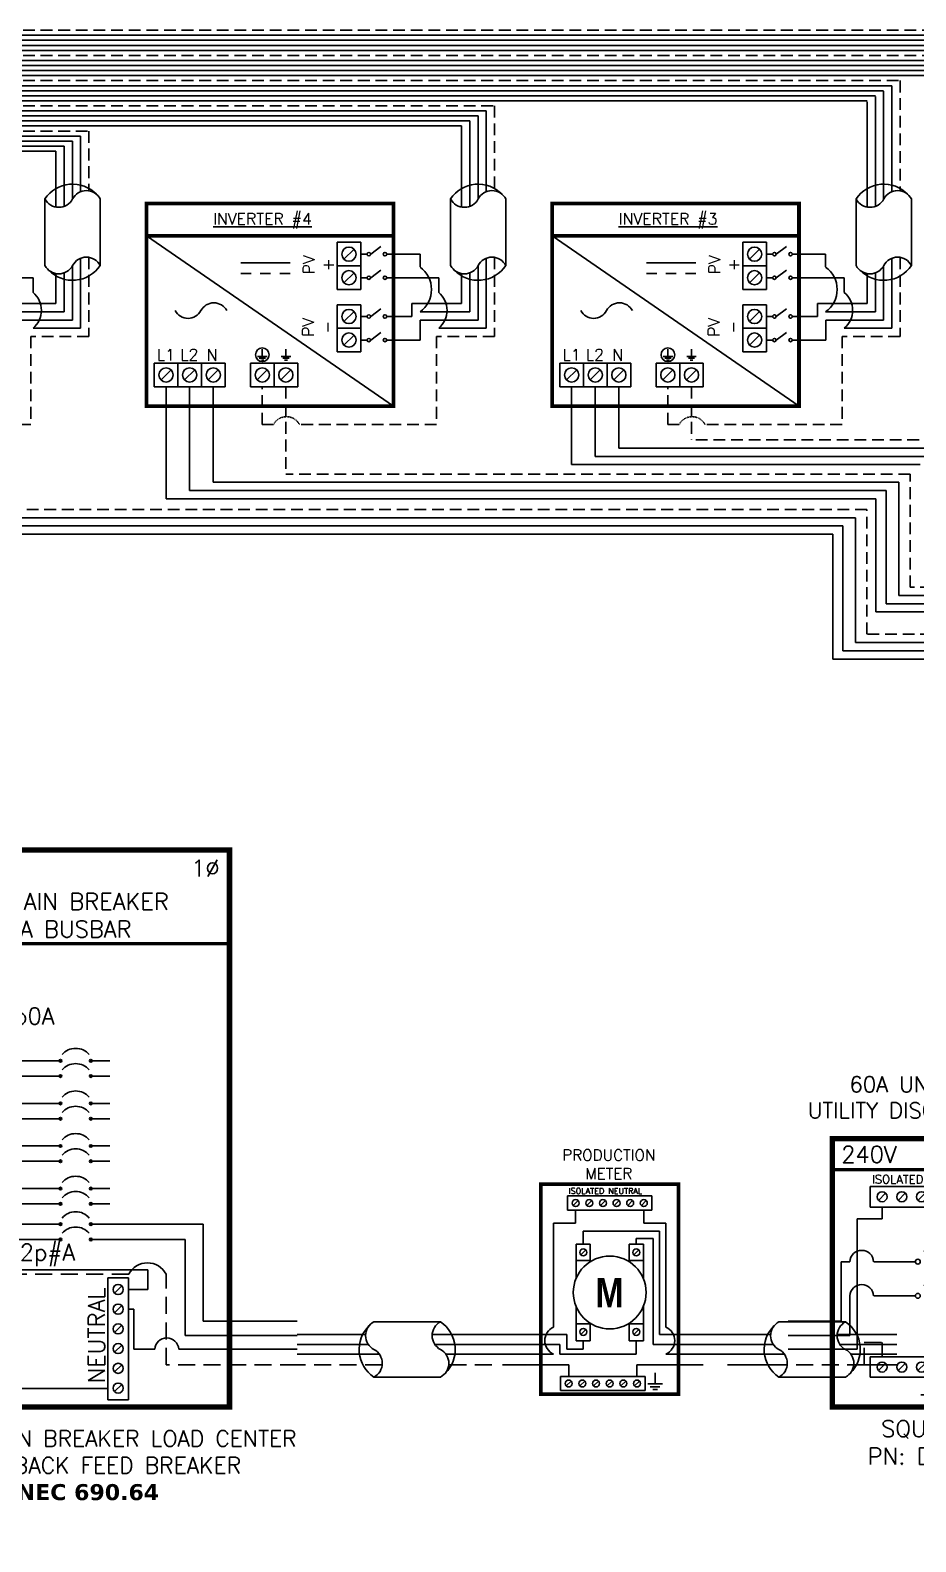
# Model space of a CAD drawing. Header units: feet. Extents: x 20573 to 21366, y 15293 to 15841.
# Drawn here: x 20992.7 to 21188, y 15483.8 to 15817.2 of the extents above; entities that cross this region are included whole.
import ezdxf

# ---------------------------------------------------------------- set-up
doc = ezdxf.new("R2010")
doc.units = ezdxf.units.FT
doc.header["$MEASUREMENT"] = 0
doc.linetypes.add('HIDDEN', pattern=[0.375, 0.25, -0.125])
for name, color, linetype in [('ONE LINE BLOCKS', 7, 'Continuous'), ('TABLES', 7, 'Continuous'), ('TEXT', 7, 'Continuous'), ('Z - TITLEBLOCK TXT', 7, 'Continuous')]:
    doc.layers.add(name, color=color, linetype=linetype)
doc.styles.add('ONE LINE TXT', font='techb___.ttf')
doc.styles.get("Standard").update_dxf_attribs({"font": 'simplex.shx'})

# ---------------------------------------------------------------- blocks, each defined once
blk = doc.blocks.new('*U18')
at = {"color": 7, "linetype": 'Continuous'}
for p, q in [((-628.73, -1.61), (-2.62, -1.61)), ((-628.73, -4.82), (-7.87, -4.82)), ((-628.73, -9.64), (-132.05, -9.65)), ((-628.73, -12.86), (-137.3, -12.86)), ((-628.73, -17.69), (-261.48, -17.69)), ((-261.48, -17.78), (-261.48, -51.53)), ((-628.73, -20.9), (-266.73, -20.9)), ((-266.73, -21.16), (-266.73, -56.2)), ((-628.73, -25.73), (-390.92, -25.73)), ((-390.92, -25.73), (-390.92, -51.53)), ((-628.73, -28.95), (-396.16, -28.95)), ((-396.16, -28.95), (-396.16, -56.2)), ((-628.73, -33.78), (-520.35, -33.78)), ((-628.73, -36.99), (-525.59, -36.99)), ((-525.59, -36.99), (-525.59, -56.2)), ((-520.35, -33.78), (-520.35, -51.53)), ((-531.73, -53.85), (-531.73, -75.09)), ((-514.1, -75.09), (-514.1, -53.85)), ((-402.3, -53.85), (-402.3, -75.09)), ((-384.67, -75.09), (-384.67, -53.85)), ((-272.87, -53.85), (-272.87, -75.09)), ((-255.24, -75.09), (-255.24, -53.85)), ((-412.04, -71.46), (-422.67, -71.46)), ((-412.04, -75.56), (-412.04, -71.46)), ((-282.61, -71.46), (-293.24, -71.46)), ((-282.61, -75.56), (-282.61, -71.46)), ((-520.35, -72.78), (-520.35, -95.11)), ((-390.92, -72.78), (-390.92, -95.11)), ((-261.48, -72.78), (-261.48, -95.11)), ((-535.52, -78.99), (-552.11, -78.99)), ((-535.52, -83.72), (-535.52, -78.99)), ((-525.59, -77.45), (-525.59, -89.87)), ((-406.09, -78.99), (-422.67, -78.99)), ((-406.09, -83.72), (-406.09, -78.99)), ((-396.16, -77.45), (-396.16, -89.87)), ((-276.65, -78.99), (-293.24, -78.99)), ((-276.65, -83.72), (-276.65, -78.99)), ((-266.73, -77.45), (-266.73, -89.87)), ((-525.59, -89.87), (-541.48, -89.87)), ((-396.16, -89.87), (-412.04, -89.87)), ((-266.73, -89.87), (-282.61, -89.87)), ((-520.35, -95.11), (-535.52, -95.11)), ((-390.92, -95.11), (-406.09, -95.11)), ((-261.48, -95.11), (-276.65, -95.11)), ((-493.09, -113.78), (-493.09, -149.54)), ((-363.66, -113.78), (-363.66, -138.64)), ((-252.46, -138.64), (-363.66, -138.64)), ((-266.54, -149.54), (-493.09, -149.54)), ((-266.54, -185.65), (-266.54, -149.54)), ((-280.35, -160.83), (-622.52, -160.83)), ((-280.35, -200.68), (-280.35, -160.83)), ((-266.54, -185.65), (-77.27, -185.65)), ((-280.35, -200.68), (-77.27, -200.68))]:
    blk.add_line(p, q, dxfattribs=at)
at = {"color": 253, "linetype": 'Continuous'}
for p, q in [((-628.73, -3.21), (-5.24, -3.22)), ((-628.73, -6.43), (-10.49, -6.43)), ((-628.73, -11.25), (-134.67, -11.25)), ((-628.73, -14.47), (-139.92, -14.47)), ((-628.73, -19.3), (-264.11, -19.3)), ((-628.73, -22.52), (-269.35, -22.52)), ((-269.35, -22.85), (-269.35, -56.43)), ((-264.11, -19.47), (-264.11, -53.95)), ((-628.73, -27.34), (-393.54, -27.34)), ((-393.54, -27.34), (-393.54, -53.95)), ((-628.73, -30.56), (-398.78, -30.56)), ((-398.78, -30.56), (-398.78, -56.43)), ((-628.73, -35.39), (-522.97, -35.39)), ((-522.97, -35.39), (-522.97, -53.95)), ((-628.73, -38.6), (-528.21, -38.6)), ((-528.21, -38.6), (-528.21, -56.43)), ((-522.97, -75.19), (-522.97, -92.49)), ((-393.54, -75.19), (-393.54, -92.49)), ((-264.11, -75.19), (-264.11, -92.49)), ((-528.21, -77.68), (-528.21, -87.25)), ((-398.78, -77.68), (-398.78, -87.25)), ((-269.35, -77.68), (-269.35, -87.25)), ((-528.21, -87.25), (-544.05, -87.25)), ((-414.62, -91.36), (-422.67, -91.36)), ((-398.78, -87.25), (-414.62, -87.25)), ((-414.62, -87.25), (-414.62, -91.36)), ((-285.19, -91.36), (-293.24, -91.36)), ((-269.35, -87.25), (-285.19, -87.25)), ((-285.19, -87.25), (-285.19, -91.36)), ((-522.97, -92.49), (-541.43, -92.49)), ((-393.54, -92.49), (-412, -92.49)), ((-412, -92.49), (-412, -98.89)), ((-264.11, -92.49), (-282.57, -92.49)), ((-282.57, -92.49), (-282.57, -98.89)), ((-412, -98.89), (-422.67, -98.89)), ((-282.57, -98.89), (-293.24, -98.89)), ((-478.02, -113.78), (-478.02, -144.28)), ((-348.59, -113.78), (-348.59, -133.38)), ((-245.18, -133.38), (-348.59, -133.38)), ((-259.25, -144.28), (-478.02, -144.28)), ((-259.25, -180.39), (-259.25, -144.28)), ((-273.07, -155.57), (-607.45, -155.57)), ((-273.07, -195.42), (-273.07, -155.57)), ((-259.25, -180.39), (-79.97, -180.39)), ((-273.07, -195.42), (-79.97, -195.42))]:
    blk.add_line(p, q, dxfattribs=at)
at = {"color": 10, "linetype": 'Continuous'}
for p, q in [((-485.55, -113.78), (-485.55, -146.91)), ((-356.12, -113.78), (-356.12, -136.01)), ((-249.24, -136.01), (-356.12, -136.01)), ((-263.31, -146.91), (-485.55, -146.91)), ((-263.31, -183.02), (-263.31, -146.91)), ((-277.13, -158.2), (-614.98, -158.2)), ((-277.13, -198.05), (-277.13, -158.2)), ((-263.31, -183.02), (-77.39, -183.02)), ((-277.13, -198.05), (-77.39, -198.05))]:
    blk.add_line(p, q, dxfattribs=at)
at = {"color": 7, "linetype": 'Continuous'}
for centre, start, end in [((-522.91, -59.7), 43.9732, 146.4265), ((-393.48, -59.7), 43.9732, 146.4265), ((-264.05, -59.7), 43.9732, 146.4265), ((-522.91, -69.24), 223.9732, 326.4265), ((-393.48, -69.24), 223.9732, 326.4265), ((-264.05, -69.24), 223.9732, 326.4265)]:
    blk.add_arc(centre, 10.58, start, end, dxfattribs=at)
at = {"layer": 'ONE LINE BLOCKS', "lineweight": 50, "const_width": 1.19}
for points in [[(-499.3, -119.95), (-499.3, -55.29), (-420.53, -55.29), (-420.53, -119.95)], [(-499.3, -65.58), (-499.3, -55.29), (-420.53, -55.29), (-420.53, -65.58)], [(-369.87, -119.95), (-369.87, -55.29), (-291.1, -55.29), (-291.1, -119.95)], [(-369.87, -65.58), (-369.87, -55.29), (-291.1, -55.29), (-291.1, -65.58)]]:
    blk.add_lwpolyline(points, close=True, dxfattribs=at)
at = {"layer": 'TEXT', "color": 92, "linetype": 'HIDDEN', "ltscale": 15}
for p, q in [((-628.73, 0), (0, 0)), ((-628.73, -8.04), (-129.43, -8.04)), ((-628.73, -16.08), (-258.86, -16.08)), ((-258.86, -16.08), (-258.86, -51.24)), ((-628.73, -24.13), (-388.29, -24.13)), ((-388.29, -24.13), (-388.29, -51.24)), ((-628.73, -32.17), (-517.73, -32.17)), ((-517.73, -32.17), (-517.73, -51.24)), ((-517.73, -72.49), (-517.73, -97.74)), ((-388.29, -72.49), (-388.29, -97.74)), ((-258.86, -72.49), (-258.86, -97.74)), ((-517.73, -97.74), (-536.23, -97.74)), ((-536.23, -97.74), (-536.23, -125.82)), ((-388.29, -97.74), (-406.8, -97.74)), ((-406.8, -97.74), (-406.8, -125.82)), ((-258.86, -97.74), (-277.37, -97.74)), ((-277.37, -97.74), (-277.37, -125.82)), ((-462.38, -125.82), (-462.38, -113.78)), ((-454.85, -113.78), (-454.85, -141.65)), ((-332.95, -125.82), (-332.95, -113.78)), ((-325.41, -113.78), (-325.41, -130.75)), ((-536.23, -125.82), (-579.97, -125.82)), ((-462.38, -125.82), (-458.78, -125.82)), ((-406.8, -125.82), (-450.54, -125.82)), ((-332.95, -125.82), (-329.35, -125.82)), ((-277.37, -125.82), (-321.11, -125.82)), ((-241.54, -130.75), (-325.41, -130.75)), ((-255.61, -141.65), (-454.85, -141.65)), ((-255.61, -177.76), (-255.61, -141.65)), ((-269.43, -152.94), (-584.28, -152.94)), ((-269.43, -192.79), (-269.43, -152.94)), ((-79.9, -177.76), (-255.61, -177.76)), ((-79.9, -192.79), (-269.43, -192.79))]:
    blk.add_line(p, q, dxfattribs=at)
at = {"layer": 'TEXT', "color": 92, "linetype": 'Continuous', "flags": 128}
for points in [[(-463.92, -104.14), (-460.85, -104.14)], [(-461.38, -104.71), (-463.38, -104.71)], [(-462.38, -101.84), (-462.38, -104.14)], [(-456.38, -104.14), (-453.31, -104.14)], [(-453.84, -104.71), (-455.85, -104.71)], [(-454.84, -101.84), (-454.85, -104.14)], [(-334.49, -104.14), (-331.41, -104.14)], [(-331.95, -104.71), (-333.95, -104.71)], [(-332.95, -101.84), (-332.95, -104.14)], [(-326.95, -104.14), (-323.88, -104.14)], [(-324.41, -104.71), (-326.42, -104.71)], [(-325.41, -101.84), (-325.42, -104.14)]]:
    blk.add_lwpolyline(points, dxfattribs=at)
at = {"layer": 'TEXT', "color": 92, "linetype": 'HIDDEN', "flags": 128}
for points in [[(-461.91, -105.28), (-462.85, -105.28)], [(-454.38, -105.28), (-455.32, -105.28)], [(-332.48, -105.28), (-333.42, -105.28)], [(-324.94, -105.28), (-325.89, -105.28)]]:
    blk.add_lwpolyline(points, dxfattribs=at)
at = {"layer": 'TEXT', "color": 92, "linetype": 'Continuous'}
for centre in [(-462.38, -103.58), (-332.95, -103.58)]:
    blk.add_circle(centre, 2.17, dxfattribs=at)
at = {"layer": 'TEXT', "color": 92, "linetype": 'HIDDEN', "ltscale": 0.3}
for centre in [(-454.66, -127.98), (-325.23, -127.98)]:
    blk.add_arc(centre, 4.65, 27.6639, 152.3361, dxfattribs=at)
at = {"layer": 'Z - TITLEBLOCK TXT', "color": 7, "linetype": 'Continuous'}
for p, q in [((-420.53, -119.95), (-499.3, -65.58)), ((-291.1, -119.95), (-369.87, -65.58)), ((-453.48, -74.19), (-469.25, -74.19)), ((-324.05, -74.19), (-339.82, -74.19)), ((-465.95, -77.6), (-469.25, -77.6)), ((-459.72, -77.6), (-463.01, -77.6)), ((-453.48, -77.6), (-456.78, -77.6)), ((-336.52, -77.6), (-339.82, -77.6)), ((-330.29, -77.6), (-333.58, -77.6)), ((-324.05, -77.6), (-327.34, -77.6))]:
    blk.add_line(p, q, dxfattribs=at)
at = {"layer": 'Z - TITLEBLOCK TXT', "color": 1, "linetype": 'Continuous'}
for p, q in [((-438.49, -82.76), (-438.49, -67.69)), ((-438.49, -67.69), (-430.95, -67.69)), ((-438.49, -82.76), (-438.49, -67.69)), ((-430.95, -67.69), (-430.95, -82.76)), ((-430.95, -67.69), (-430.95, -75.23)), ((-430.95, -71.46), (-428.91, -71.46)), ((-424.53, -69), (-427.79, -71.44)), ((-309.06, -82.76), (-309.06, -67.69)), ((-309.06, -67.69), (-301.52, -67.69)), ((-309.06, -82.76), (-309.06, -67.69)), ((-301.52, -67.69), (-301.52, -82.76)), ((-301.52, -67.69), (-301.52, -75.23)), ((-301.52, -71.46), (-299.48, -71.46)), ((-295.09, -69), (-298.36, -71.44)), ((-430.95, -75.23), (-438.49, -75.23)), ((-424.53, -76.53), (-427.79, -78.98)), ((-301.52, -75.23), (-309.06, -75.23)), ((-295.09, -76.53), (-298.36, -78.98)), ((-430.95, -78.99), (-428.91, -78.99)), ((-301.52, -78.99), (-299.48, -78.99)), ((-430.95, -82.76), (-438.49, -82.76)), ((-301.52, -82.76), (-309.06, -82.76)), ((-438.49, -102.66), (-438.49, -87.59)), ((-438.49, -87.59), (-430.95, -87.59)), ((-430.95, -87.59), (-430.95, -95.12)), ((-430.95, -91.36), (-428.91, -91.36)), ((-424.53, -88.89), (-427.79, -91.34)), ((-309.06, -102.66), (-309.06, -87.59)), ((-309.06, -87.59), (-301.52, -87.59)), ((-301.52, -87.59), (-301.52, -95.12)), ((-301.52, -91.36), (-299.48, -91.36)), ((-295.09, -88.89), (-298.36, -91.34)), ((-430.95, -95.12), (-438.49, -95.12)), ((-430.95, -95.12), (-430.95, -102.66)), ((-424.53, -96.43), (-427.79, -98.87)), ((-301.52, -95.12), (-309.06, -95.12)), ((-301.52, -95.12), (-301.52, -102.66)), ((-295.09, -96.43), (-298.36, -98.87)), ((-430.95, -98.89), (-428.91, -98.89)), ((-301.52, -98.89), (-299.48, -98.89)), ((-430.95, -102.66), (-438.49, -102.66)), ((-301.52, -102.66), (-309.06, -102.66)), ((-496.85, -106.25), (-481.78, -106.25)), ((-496.85, -113.78), (-496.85, -106.25)), ((-496.85, -106.25), (-489.32, -106.25)), ((-489.32, -106.25), (-489.32, -113.78)), ((-481.78, -106.25), (-481.78, -113.78)), ((-481.78, -106.25), (-474.25, -106.25)), ((-474.25, -106.25), (-474.25, -113.78)), ((-466.15, -106.25), (-451.08, -106.25)), ((-466.15, -113.78), (-466.15, -106.25)), ((-466.15, -106.25), (-458.61, -106.25)), ((-458.61, -106.25), (-458.61, -113.78)), ((-451.08, -106.25), (-451.08, -113.78)), ((-367.42, -106.25), (-352.35, -106.25)), ((-367.42, -113.78), (-367.42, -106.25)), ((-367.42, -106.25), (-359.89, -106.25)), ((-359.89, -106.25), (-359.89, -113.78)), ((-352.35, -106.25), (-352.35, -113.78)), ((-352.35, -106.25), (-344.82, -106.25)), ((-344.82, -106.25), (-344.82, -113.78)), ((-336.72, -106.25), (-321.65, -106.25)), ((-336.72, -113.78), (-336.72, -106.25)), ((-336.72, -106.25), (-329.18, -106.25)), ((-329.18, -106.25), (-329.18, -113.78)), ((-321.65, -106.25), (-321.65, -113.78)), ((-481.78, -113.78), (-496.85, -113.78)), ((-481.78, -113.78), (-474.25, -113.78)), ((-451.08, -113.78), (-466.15, -113.78)), ((-352.35, -113.78), (-367.42, -113.78)), ((-352.35, -113.78), (-344.82, -113.78)), ((-321.65, -113.78), (-336.72, -113.78))]:
    blk.add_line(p, q, dxfattribs=at)
at = {"layer": 'Z - TITLEBLOCK TXT', "color": 4, "linetype": 'Continuous'}
for p, q in [((-433.11, -69.85), (-436.33, -73.07)), ((-303.68, -69.85), (-306.9, -73.07)), ((-433.11, -77.39), (-436.33, -80.6)), ((-303.68, -77.39), (-306.9, -80.6)), ((-433.11, -89.75), (-436.33, -92.96)), ((-303.68, -89.75), (-306.9, -92.96)), ((-433.11, -97.28), (-436.33, -100.5)), ((-303.68, -97.28), (-306.9, -100.5)), ((-491.48, -108.41), (-494.69, -111.62)), ((-483.94, -108.41), (-487.16, -111.62)), ((-476.41, -108.41), (-479.62, -111.62)), ((-460.77, -108.41), (-463.99, -111.62)), ((-453.24, -108.41), (-456.45, -111.62)), ((-362.05, -108.41), (-365.26, -111.62)), ((-354.51, -108.41), (-357.73, -111.62)), ((-346.98, -108.41), (-350.19, -111.62)), ((-331.34, -108.41), (-334.56, -111.62)), ((-323.81, -108.41), (-327.02, -111.62))]:
    blk.add_line(p, q, dxfattribs=at)
for centre in [(-434.72, -71.46), (-305.29, -71.46), (-434.72, -78.99), (-305.29, -78.99), (-434.72, -91.36), (-305.29, -91.36), (-434.72, -98.89), (-305.29, -98.89), (-493.09, -110.02), (-485.55, -110.02), (-478.02, -110.02), (-462.38, -110.02), (-454.85, -110.02), (-363.66, -110.02), (-356.12, -110.02), (-348.59, -110.02), (-332.95, -110.02), (-325.41, -110.02)]:
    blk.add_circle(centre, 2.27, dxfattribs=at)
at = {"layer": 'Z - TITLEBLOCK TXT', "color": 1, "linetype": 'Continuous'}
for centre in [(-428.37, -71.46), (-423.22, -71.46), (-298.94, -71.46), (-293.78, -71.46), (-428.37, -78.99), (-423.22, -78.99), (-298.94, -78.99), (-293.78, -78.99), (-428.37, -91.36), (-423.22, -91.36), (-298.94, -91.36), (-293.78, -91.36), (-428.37, -98.89), (-423.22, -98.89), (-298.94, -98.89), (-293.78, -98.89)]:
    blk.add_circle(centre, 0.541, dxfattribs=at)
at = {"layer": 'Z - TITLEBLOCK TXT', "linetype": 'Continuous'}
for centre, radius, start, end in [((-518.51, -56.16), 4.98, 27.6639, 152.3361), ((-389.08, -56.16), 4.98, 27.6639, 152.3361), ((-259.64, -56.16), 4.98, 27.6639, 152.3361), ((-527.32, -51.54), 4.98, 207.6639, 332.3361), ((-397.89, -51.54), 4.98, 207.6639, 332.3361), ((-268.46, -51.54), 4.98, 207.6639, 332.3361), ((-527.32, -72.78), 4.98, 207.6639, 332.3361), ((-518.51, -77.4), 4.98, 27.6639, 152.3361), ((-417.17, -82.72), 8.8, 305.6505, 54.3495), ((-397.89, -72.78), 4.98, 207.6639, 332.3361), ((-389.08, -77.4), 4.98, 27.6639, 152.3361), ((-287.74, -82.72), 8.8, 305.6505, 54.3495), ((-268.46, -72.78), 4.98, 207.6639, 332.3361), ((-259.64, -77.4), 4.98, 27.6639, 152.3361), ((-540.29, -89.41), 7.43, 309.9338, 50.0662), ((-410.86, -89.41), 7.43, 309.9338, 50.0662), ((-281.43, -89.41), 7.43, 309.9338, 50.0662), ((-486.07, -87.32), 4.65, 207.6639, 332.3361), ((-477.83, -91.64), 4.65, 27.6639, 152.3361), ((-356.64, -87.32), 4.65, 207.6639, 332.3361), ((-348.4, -91.64), 4.65, 27.6639, 152.3361)]:
    blk.add_arc(centre, radius, start, end, dxfattribs=at)
at = {"layer": 'TABLES', "color": 1, "linetype": 'Continuous'}
for s, p in [('%%UINVERTER #4', (-478.09, -62.03)), ('%%UINVERTER #3', (-348.66, -62.03))]:
    blk.add_text(s, height=3.6576, dxfattribs=at).set_placement(p)
at = {"layer": 'TEXT', "color": 1, "char_height": 3.658, "attachment_point": 5, "rotation": 90}
for s, width, insert in [('PV +', 2.8378, (-444.46, -74.82)), ('PV +', 2.8378, (-315.03, -74.82)), ('PV -', 2.8013, (-444.69, -94.79)), ('PV -', 2.8013, (-315.25, -94.79))]:
    blk.add_mtext_dynamic_manual_height_columns(s, width=width, gutter_width=0.75, heights=[0], dxfattribs=dict(at, insert=insert))
at = {"layer": 'TEXT', "color": 1, "attachment_point": 5}
for s, insert, char_height in [('L1', (-493.14, -103.61), 3.658), ('L2', (-485.68, -103.58), 3.658), ('N', (-478.43, -103.63), 3.66), ('L1', (-363.71, -103.61), 3.658), ('L2', (-356.25, -103.58), 3.658), ('N', (-349, -103.63), 3.66)]:
    blk.add_mtext_dynamic_manual_height_columns(s, width=0.1481, gutter_width=0.75, heights=[0], dxfattribs=dict(at, insert=insert, char_height=char_height))
blk = doc.blocks.new('M_METER PAN')
at = {"color": 253, "linetype": 'Continuous'}
for p, q in [((4.735, 8.023), (4.735, 8.748)), ((8.589, 8.023), (8.589, 8.748)), ((4.735, 8.023), (3.483, 8.023)), ((3.483, 2.136), (3.483, 8.023)), ((8.589, 8.023), (9.84, 8.023)), ((9.84, 2.136), (9.84, 8.023)), ((3.483, 0.611), (0, 0.611)), ((9.84, 0.611), (13.323, 0.611))]:
    blk.add_line(p, q, dxfattribs=at)
at = {"color": 7, "linetype": 'Continuous'}
for p, q in [((5.163, 7.563), (5.163, 6.819)), ((5.163, 7.563), (9.474, 7.563)), ((9.474, 7.563), (9.474, 1.711)), ((4.245, 1.711), (0, 1.711)), ((4.245, 1.711), (4.245, 0.898)), ((9.474, 1.711), (13.323, 1.711)), ((4.245, 0.898), (5.163, 0.898)), ((5.163, 0.898), (5.163, 1.37))]:
    blk.add_line(p, q, dxfattribs=at)
at = {"color": 10, "linetype": 'Continuous'}
for p, q in [((8.16, 7.142), (8.16, 6.819)), ((8.16, 7.142), (9.123, 7.142)), ((9.123, 7.142), (9.123, 1.149)), ((3.832, 1.149), (0, 1.149)), ((3.832, 1.149), (3.832, 0.611)), ((8.16, 1.37), (8.16, 0.611)), ((9.123, 1.149), (13.323, 1.149)), ((3.832, 0.611), (8.16, 0.611))]:
    blk.add_line(p, q, dxfattribs=at)
at = {"color": 1, "linetype": 'Continuous'}
for p, q in [((5.565, 5.899), (4.761, 5.899)), ((7.758, 5.899), (8.562, 5.899)), ((5.565, 2.326), (4.761, 2.326)), ((7.758, 2.326), (8.562, 2.326))]:
    blk.add_line(p, q, dxfattribs=at)
at = {"color": 253, "linetype": 'Continuous'}
for centre, start, end in [((3.823, 1.374), 113.9997, 246.0003), ((9.5, 1.374), 293.9997, 66.0003)]:
    blk.add_arc(centre, 0.835, start, end, dxfattribs=at)
at = {"layer": 'ONE LINE BLOCKS', "lineweight": 50, "const_width": 0.21}
blk.add_lwpolyline([(2.772, -1.647), (2.772, 10.216), (10.552, 10.216), (10.552, -1.647)], close=True, dxfattribs=at)
at = {"layer": 'TEXT', "color": 92, "linetype": 'HIDDEN', "ltscale": 15}
for p, q in [((4.347, 0), (0, 0)), ((4.347, 0), (4.347, -0.649)), ((8.201, 0), (8.201, -0.649)), ((8.201, 0), (13.323, 0))]:
    blk.add_line(p, q, dxfattribs=at)
at = {"layer": 'TEXT', "color": 92, "linetype": 'Continuous', "flags": 128}
for points in [[(9.228, -0.457), (9.227, -1.078)], [(8.812, -1.078), (9.642, -1.078)], [(9.498, -1.231), (8.956, -1.231)], [(9.354, -1.385), (9.1, -1.385)]]:
    blk.add_lwpolyline(points, dxfattribs=at)
at = {"layer": 'TEXT', "linetype": 'Continuous'}
blk.add_circle((6.662, 4.095), 2.059, dxfattribs=at)
at = {"layer": 'Z - TITLEBLOCK TXT', "color": 1, "linetype": 'Continuous'}
for p, q in [((4.275, 8.748), (4.275, 9.552)), ((4.275, 9.552), (9.049, 9.552)), ((9.049, 9.552), (9.049, 8.748)), ((9.049, 8.748), (4.275, 8.748)), ((4.761, 6.819), (4.761, 4.888)), ((5.565, 6.819), (4.761, 6.819)), ((5.565, 5.838), (5.565, 6.819)), ((7.758, 5.838), (7.758, 6.819)), ((7.758, 6.819), (8.562, 6.819)), ((8.562, 6.819), (8.562, 4.888)), ((4.761, 3.301), (4.761, 1.37)), ((8.562, 3.301), (8.562, 1.37)), ((5.565, 1.37), (5.565, 2.351)), ((7.758, 1.37), (7.758, 2.351)), ((4.761, 1.37), (5.565, 1.37)), ((8.562, 1.37), (7.758, 1.37)), ((3.887, -1.453), (3.887, -0.649)), ((3.887, -0.649), (8.661, -0.649)), ((8.661, -0.649), (8.661, -1.453)), ((8.661, -1.453), (3.887, -1.453))]:
    blk.add_line(p, q, dxfattribs=at)
at = {"layer": 'Z - TITLEBLOCK TXT', "color": 4, "linetype": 'Continuous'}
for p, q in [((4.874, 9.29), (4.596, 9.011)), ((5.645, 9.29), (5.366, 9.011)), ((6.416, 9.29), (6.137, 9.011)), ((7.186, 9.29), (6.908, 9.011)), ((7.957, 9.29), (7.679, 9.011)), ((8.728, 9.29), (8.449, 9.011)), ((5.303, 6.499), (5.024, 6.22)), ((8.299, 6.499), (8.021, 6.22)), ((5.303, 2.005), (5.024, 1.727)), ((8.299, 2.005), (8.021, 1.727)), ((4.486, -0.912), (4.208, -1.19)), ((5.257, -0.912), (4.978, -1.19)), ((6.028, -0.912), (5.749, -1.19)), ((6.798, -0.912), (6.52, -1.19)), ((7.569, -0.912), (7.291, -1.19)), ((8.34, -0.912), (8.061, -1.19))]:
    blk.add_line(p, q, dxfattribs=at)
for centre in [(4.735, 9.15), (5.506, 9.15), (6.276, 9.15), (7.047, 9.15), (7.818, 9.15), (8.589, 9.15), (5.163, 6.359), (8.16, 6.359), (5.163, 1.866), (8.16, 1.866), (4.347, -1.051), (5.118, -1.051), (5.888, -1.051), (6.659, -1.051), (7.43, -1.051), (8.201, -1.051)]:
    blk.add_circle(centre, 0.197, dxfattribs=at)
at = {"layer": 'TABLES', "color": 4, "linetype": 'Continuous'}
blk.add_text('ISOLATED NEUTRAL', height=0.33207, dxfattribs=at).set_placement((4.339, 9.669))
at = {"layer": 'TEXT', "color": 1, "insert": (6.613, 11.342), "char_height": 0.62775, "attachment_point": 5}
blk.add_mtext_dynamic_manual_height_columns('PRODUCTION METER', width=1.32031, gutter_width=7.17, heights=[0], dxfattribs=at)
at = {"layer": 'Z - TITLEBLOCK TXT', "color": 253, "linetype": 'Continuous', "style": 'ONE LINE TXT'}
blk.add_text('M', height=1.662, dxfattribs=at).set_placement((5.854, 3.259))
blk = doc.blocks.new('*U17')
at = {"color": 0}
blk.add_blockref('M_METER PAN', (0, 0), dxfattribs=at)
blk = doc.blocks.new('*U7')
at = {"color": 7, "linetype": 'Continuous'}
for p, q in [((2.435, 1.711), (0, 1.711)), ((6.669, 2.433), (2.905, 2.433)), ((9.575, 1.711), (6.199, 1.711)), ((2.905, -0.69), (6.669, -0.69))]:
    blk.add_line(p, q, dxfattribs=at)
at = {"color": 10, "linetype": 'Continuous'}
for p, q in [((2.591, 1.149), (0, 1.149)), ((9.575, 1.149), (6.355, 1.149))]:
    blk.add_line(p, q, dxfattribs=at)
at = {"color": 253, "linetype": 'Continuous'}
for p, q in [((3.208, 0.611), (0, 0.611)), ((9.575, 0.611), (6.972, 0.611))]:
    blk.add_line(p, q, dxfattribs=at)
at = {"color": 7, "linetype": 'Continuous'}
for centre, start, end in [((3.942, 0.872), 133.97324, 236.42648), ((5.633, 0.872), 313.97324, 56.42648)]:
    blk.add_arc(centre, 1.874, start, end, dxfattribs=at)
at = {"layer": 'TEXT', "color": 92, "linetype": 'HIDDEN', "ltscale": 15}
for p, q in [((3.373, 0), (0, 0)), ((9.575, 0), (7.137, 0))]:
    blk.add_line(p, q, dxfattribs=at)
at = {"layer": 'Z - TITLEBLOCK TXT', "linetype": 'Continuous'}
for centre, start, end in [((3.315, 1.653), 117.66392, 242.33608), ((7.078, 1.653), 117.66392, 242.33608), ((2.496, 0.091), 297.66392, 62.33608), ((6.26, 0.091), 297.66392, 62.33608)]:
    blk.add_arc(centre, 0.882, start, end, dxfattribs=at)
blk = doc.blocks.new('*U20')
at = {"layer": 'ONE LINE BLOCKS', "linetype": 'Continuous'}
h = blk.add_hatch(color=1, dxfattribs=at)
h.dxf.hatch_style = 1
edge = h.paths.add_edge_path()
edge.add_arc((-70.09, 79.71), 0.291, 0, 360)
h = blk.add_hatch(color=1, dxfattribs=at)
h.dxf.hatch_style = 1
edge = h.paths.add_edge_path()
edge.add_arc((-64.17, 79.71), 0.291, 0, 360)
h = blk.add_hatch(color=1, dxfattribs=at)
h.dxf.hatch_style = 1
edge = h.paths.add_edge_path()
edge.add_arc((-70.09, 73.04), 0.291, 0, 360)
h = blk.add_hatch(color=1, dxfattribs=at)
h.dxf.hatch_style = 1
edge = h.paths.add_edge_path()
edge.add_arc((-64.17, 73.04), 0.291, 0, 360)
h = blk.add_hatch(color=1, dxfattribs=at)
h.dxf.hatch_style = 1
edge = h.paths.add_edge_path()
edge.add_arc((-52.18, 67.09), 0.291, 0, 360)
h = blk.add_hatch(color=1, dxfattribs=at)
h.dxf.hatch_style = 1
edge = h.paths.add_edge_path()
edge.add_arc((-45.5, 67.09), 0.291, 0, 360)
h = blk.add_hatch(color=1, dxfattribs=at)
h.dxf.hatch_style = 1
edge = h.paths.add_edge_path()
edge.add_arc((-52.18, 63.72), 0.291, 0, 360)
h = blk.add_hatch(color=1, dxfattribs=at)
h.dxf.hatch_style = 1
edge = h.paths.add_edge_path()
edge.add_arc((-45.5, 63.72), 0.291, 0, 360)
h = blk.add_hatch(color=1, dxfattribs=at)
h.dxf.hatch_style = 1
edge = h.paths.add_edge_path()
edge.add_arc((-52.18, 57.69), 0.291, 0, 360)
h = blk.add_hatch(color=1, dxfattribs=at)
h.dxf.hatch_style = 1
edge = h.paths.add_edge_path()
edge.add_arc((-45.5, 57.69), 0.291, 0, 360)
h = blk.add_hatch(color=1, dxfattribs=at)
h.dxf.hatch_style = 1
edge = h.paths.add_edge_path()
edge.add_arc((-52.18, 54.31), 0.291, 0, 360)
h = blk.add_hatch(color=1, dxfattribs=at)
h.dxf.hatch_style = 1
edge = h.paths.add_edge_path()
edge.add_arc((-45.5, 54.31), 0.291, 0, 360)
h = blk.add_hatch(color=1, dxfattribs=at)
h.dxf.hatch_style = 1
edge = h.paths.add_edge_path()
edge.add_arc((-52.18, 48.29), 0.291, 0, 360)
h = blk.add_hatch(color=1, dxfattribs=at)
h.dxf.hatch_style = 1
edge = h.paths.add_edge_path()
edge.add_arc((-45.5, 48.29), 0.291, 0, 360)
h = blk.add_hatch(color=1, dxfattribs=at)
h.dxf.hatch_style = 1
edge = h.paths.add_edge_path()
edge.add_arc((-52.18, 44.91), 0.291, 0, 360)
h = blk.add_hatch(color=1, dxfattribs=at)
h.dxf.hatch_style = 1
edge = h.paths.add_edge_path()
edge.add_arc((-45.5, 44.91), 0.291, 0, 360)
h = blk.add_hatch(color=1, dxfattribs=at)
h.dxf.hatch_style = 1
edge = h.paths.add_edge_path()
edge.add_arc((-52.18, 38.89), 0.291, 0, 360)
h = blk.add_hatch(color=1, dxfattribs=at)
h.dxf.hatch_style = 1
edge = h.paths.add_edge_path()
edge.add_arc((-45.5, 38.89), 0.291, 0, 360)
h = blk.add_hatch(color=1, dxfattribs=at)
h.dxf.hatch_style = 1
edge = h.paths.add_edge_path()
edge.add_arc((-52.18, 35.51), 0.291, 0, 360)
h = blk.add_hatch(color=1, dxfattribs=at)
h.dxf.hatch_style = 1
edge = h.paths.add_edge_path()
edge.add_arc((-45.5, 35.51), 0.291, 0, 360)
h = blk.add_hatch(color=1, dxfattribs=at)
h.dxf.hatch_style = 1
edge = h.paths.add_edge_path()
edge.add_arc((-52.18, 31.06), 0.291, 0, 360)
h = blk.add_hatch(color=1, dxfattribs=at)
h.dxf.hatch_style = 1
edge = h.paths.add_edge_path()
edge.add_arc((-45.5, 31.06), 0.291, 0, 360)
h = blk.add_hatch(color=1, dxfattribs=at)
h.dxf.hatch_style = 1
edge = h.paths.add_edge_path()
edge.add_arc((-52.18, 27.68), 0.291, 0, 360)
h = blk.add_hatch(color=1, dxfattribs=at)
h.dxf.hatch_style = 1
edge = h.paths.add_edge_path()
edge.add_arc((-45.5, 27.68), 0.291, 0, 360)
at = {"color": 7, "linetype": 'Continuous'}
for p, q in [((-20.69, 9.66), (-20.69, 31.06)), ((0, 9.66), (-20.69, 9.66))]:
    blk.add_line(p, q, dxfattribs=at)
at = {"color": 10, "linetype": 'Continuous'}
for p, q in [((-24.71, 6.49), (-24.71, 27.68)), ((-20.67, 27.68), (-20.67, 27.68)), ((-20.67, 27.68), (-20.67, 27.68)), ((0, 6.49), (-24.71, 6.49))]:
    blk.add_line(p, q, dxfattribs=at)
at = {"color": 253, "linetype": 'Continuous'}
for p, q in [((-36.04, 12.29), (-37.2, 12.29)), ((-36.04, 3.45), (-36.04, 12.29)), ((-31.39, 3.45), (-36.04, 3.45)), ((0, 3.45), (-26.11, 3.45))]:
    blk.add_line(p, q, dxfattribs=at)
at = {"color": 7, "linetype": 'Continuous'}
blk.add_circle((-110.4, -15.26), 5.11, dxfattribs=at)
at = {"color": 253, "linetype": 'Continuous'}
blk.add_arc((-28.75, 3.3), 2.64, 3.2819, 176.7181, dxfattribs=at)
at = {"layer": 'ONE LINE BLOCKS', "lineweight": 50}
for p, q in [((-108.51, 134.89), (-108.51, 151.79)), ((-108.51, 151.79), (-89.65, 151.79)), ((-89.65, 151.79), (-89.65, 134.89)), ((-89.65, 134.89), (-108.51, 134.89)), ((-84.43, 92.98), (-14.91, 92.98))]:
    blk.add_line(p, q, dxfattribs=at)
at = {"layer": 'ONE LINE BLOCKS', "lineweight": 50, "const_width": 1.19}
for points in [[(-108.51, 134.89), (-108.51, 151.79), (-89.65, 151.79), (-89.65, 134.89)], [(-84.43, -9.3), (-84.43, 113.61), (-14.91, 113.61), (-14.91, -9.3)]]:
    blk.add_lwpolyline(points, close=True, dxfattribs=at)
at = {"layer": 'TEXT', "color": 92, "linetype": 'HIDDEN', "ltscale": 15}
for p, q in [((-77.46, 20.02), (-77.46, 16.57)), ((-37.13, 20.02), (-77.46, 20.02)), ((-28.89, 0), (-28.89, 20.02)), ((-77.46, 16.57), (-70.87, 16.57)), ((0, 0), (-28.89, 0)), ((-70.87, -0.83), (-110.4, -0.83)), ((-110.4, -0.83), (-110.4, -10.15)), ((-110.4, -20.38), (-110.4, -32.73))]:
    blk.add_line(p, q, dxfattribs=at)
at = {"layer": 'TEXT', "color": 92, "linetype": 'Continuous', "ltscale": 15}
blk.add_line((-41.74, -5.18), (-66.33, -5.18), dxfattribs=at)
at = {"layer": 'TEXT', "color": 92, "linetype": 'HIDDEN', "flags": 128}
for points in [[(-63.1, 9.2), (-63.11, 5.69)], [(-65.45, 5.69), (-60.77, 5.69)], [(-61.58, 4.83), (-64.64, 4.83)], [(-62.39, 3.96), (-63.82, 3.96)]]:
    blk.add_lwpolyline(points, dxfattribs=at)
at = {"layer": 'TEXT', "color": 92, "linetype": 'Continuous', "ltscale": 4, "flags": 128}
for points in [[(-118.88, -32.73), (-101.92, -32.73)], [(-104.86, -35.88), (-115.94, -35.88)], [(-107.8, -39.02), (-113, -39.02)]]:
    blk.add_lwpolyline(points, dxfattribs=at)
at = {"layer": 'TEXT', "linetype": 'Continuous'}
blk.add_circle((-99.08, 143.34), 7.15, dxfattribs=at)
at = {"layer": 'TEXT', "color": 92, "linetype": 'Continuous', "ltscale": 0.3}
blk.add_arc((-33.01, 17.86), 4.65, 27.6639, 152.3361, dxfattribs=at)
at = {"layer": 'Z - TITLEBLOCK TXT', "color": 253, "linetype": 'Continuous'}
for p, q in [((-104.8, 78.58), (-104.8, 134.89)), ((-75.86, 78.58), (-104.8, 78.58)), ((-75.86, 20.99), (-75.86, 78.58)), ((-32.91, 20.99), (-75.86, 20.99)), ((-32.91, 20.99), (-32.91, 16.64)), ((-32.91, 16.64), (-37.2, 16.64))]:
    blk.add_line(p, q, dxfattribs=at)
at = {"layer": 'Z - TITLEBLOCK TXT', "color": 10, "linetype": 'Continuous'}
for p, q in [((-99.08, 83.91), (-99.08, 134.89)), ((-70.09, 83.91), (-99.08, 83.91)), ((-70.09, 27.68), (-70.09, 68.84)), ((-66.04, 63.72), (-70.09, 63.72)), ((-56.38, 63.72), (-62.3, 63.72)), ((-66.04, 54.31), (-70.09, 54.31)), ((-56.38, 54.31), (-62.3, 54.31)), ((-66.04, 44.91), (-70.09, 44.91)), ((-56.38, 44.91), (-62.3, 44.91)), ((-66.04, 35.51), (-70.09, 35.51)), ((-56.38, 35.51), (-62.3, 35.51)), ((-56.38, 27.68), (-70.09, 27.68)), ((-41.31, 27.68), (-24.71, 27.68))]:
    blk.add_line(p, q, dxfattribs=at)
at = {"layer": 'Z - TITLEBLOCK TXT', "color": 7, "linetype": 'Continuous'}
for p, q in [((-93.24, 89.01), (-93.24, 134.89)), ((-93.24, 89.01), (-64.17, 89.01)), ((-64.17, 89.01), (-64.17, 83.91)), ((-64.17, 67.09), (-64.17, 68.84)), ((-64.17, 57.69), (-64.17, 67.09)), ((-64.17, 67.09), (-56.38, 67.09)), ((-56.38, 67.09), (-64.17, 67.09)), ((-64.17, 48.29), (-64.17, 57.69)), ((-64.17, 57.69), (-56.38, 57.69)), ((-56.38, 57.69), (-64.17, 57.69)), ((-64.17, 38.89), (-64.17, 48.29)), ((-64.17, 48.29), (-56.38, 48.29)), ((-56.38, 48.29), (-64.17, 48.29)), ((-64.17, 31.06), (-64.17, 38.89)), ((-64.17, 38.89), (-56.38, 38.89)), ((-56.38, 38.89), (-64.17, 38.89)), ((-56.38, 31.06), (-64.17, 31.06)), ((-41.31, 31.06), (-20.69, 31.06))]:
    blk.add_line(p, q, dxfattribs=at)
at = {"layer": 'Z - TITLEBLOCK TXT', "color": 1, "linetype": 'Continuous'}
for p, q in [((-70.87, -7.78), (-70.87, 19.17)), ((-70.87, 19.17), (-66.33, 19.17)), ((-66.33, 19.17), (-66.33, -7.78)), ((-41.74, -7.71), (-41.74, 19.24)), ((-41.74, 19.24), (-37.2, 19.24)), ((-37.2, 19.24), (-37.2, -7.71)), ((-66.33, -7.78), (-70.87, -7.78)), ((-37.2, -7.71), (-41.74, -7.71))]:
    blk.add_line(p, q, dxfattribs=at)
at = {"layer": 'Z - TITLEBLOCK TXT', "color": 4, "linetype": 'Continuous'}
for p, q in [((-67.81, 17.35), (-69.38, 15.78)), ((-38.69, 17.43), (-40.26, 15.85)), ((-67.81, 13), (-69.38, 11.43)), ((-38.69, 13.08), (-40.26, 11.5)), ((-67.81, 8.65), (-69.38, 7.08)), ((-38.69, 8.73), (-40.26, 7.15)), ((-67.81, 4.3), (-69.38, 2.73)), ((-38.69, 4.38), (-40.26, 2.8)), ((-38.69, 0.03), (-40.26, -1.55)), ((-67.81, -0.05), (-69.38, -1.62)), ((-67.81, -4.4), (-69.38, -5.97)), ((-38.69, -4.33), (-40.26, -5.9))]:
    blk.add_line(p, q, dxfattribs=at)
at = {"layer": 'Z - TITLEBLOCK TXT', "color": 1, "linetype": 'Continuous', "flags": 128}
for points in [[(-70.09, 83.91), (-70.09, 79.71)], [(-70.09, 83.91), (-70.09, 79.71)], [(-64.17, 83.91), (-64.17, 79.71)], [(-64.17, 83.91), (-64.17, 79.71)], [(-70.09, 73.04), (-70.09, 68.84)], [(-64.17, 73.04), (-64.17, 68.84)], [(-56.38, 67.09), (-52.18, 67.09)], [(-56.38, 67.09), (-52.18, 67.09)], [(-45.5, 67.09), (-41.31, 67.09)], [(-56.38, 63.72), (-52.18, 63.72)], [(-56.38, 63.72), (-52.18, 63.72)], [(-45.5, 63.72), (-41.31, 63.72)], [(-56.38, 57.69), (-52.18, 57.69)], [(-56.38, 57.69), (-52.18, 57.69)], [(-45.5, 57.69), (-41.31, 57.69)], [(-56.38, 54.31), (-52.18, 54.31)], [(-56.38, 54.31), (-52.18, 54.31)], [(-45.5, 54.31), (-41.31, 54.31)], [(-56.38, 48.29), (-52.18, 48.29)], [(-56.38, 48.29), (-52.18, 48.29)], [(-45.5, 48.29), (-41.31, 48.29)], [(-56.38, 44.91), (-52.18, 44.91)], [(-56.38, 44.91), (-52.18, 44.91)], [(-45.5, 44.91), (-41.31, 44.91)], [(-56.38, 38.89), (-52.18, 38.89)], [(-56.38, 38.89), (-52.18, 38.89)], [(-45.5, 38.89), (-41.31, 38.89)], [(-56.38, 35.51), (-52.18, 35.51)], [(-56.38, 35.51), (-52.18, 35.51)], [(-45.5, 35.51), (-41.31, 35.51)], [(-56.38, 31.06), (-52.18, 31.06)], [(-56.38, 31.06), (-52.18, 31.06)], [(-45.5, 31.06), (-41.31, 31.06)], [(-56.38, 27.68), (-52.18, 27.68)], [(-56.38, 27.68), (-52.18, 27.68)], [(-45.5, 27.68), (-41.31, 27.68)]]:
    blk.add_lwpolyline(points, dxfattribs=at)
at = {"layer": 'Z - TITLEBLOCK TXT', "color": 1, "linetype": 'Continuous'}
for centre in [(-70.09, 79.71), (-64.17, 79.71), (-70.09, 73.04), (-64.17, 73.04), (-52.18, 67.09), (-45.5, 67.09), (-52.18, 63.72), (-45.5, 63.72), (-52.18, 57.69), (-45.5, 57.69), (-52.18, 54.31), (-45.5, 54.31), (-52.18, 48.29), (-45.5, 48.29), (-52.18, 44.91), (-45.5, 44.91), (-52.18, 38.89), (-45.5, 38.89), (-52.18, 35.51), (-45.5, 35.51), (-52.18, 31.06), (-45.5, 31.06), (-52.18, 27.68), (-45.5, 27.68)]:
    blk.add_circle(centre, 0.291, dxfattribs=at)
at = {"layer": 'Z - TITLEBLOCK TXT', "color": 4, "linetype": 'Continuous'}
for centre in [(-68.6, 16.57), (-39.47, 16.64), (-39.47, 12.29), (-68.6, 12.22), (-68.6, 7.87), (-39.47, 7.94), (-68.6, 3.52), (-39.47, 3.59), (-68.6, -0.83), (-39.47, -0.76), (-68.6, -5.18), (-39.47, -5.11)]:
    blk.add_circle(centre, 1.11, dxfattribs=at)
at = {"layer": 'Z - TITLEBLOCK TXT', "color": 1, "linetype": 'Continuous'}
for centre, start, end in [((-71.28, 76.38), 310.3392, 49.6608), ((-65.36, 76.38), 310.3392, 49.6608), ((-48.84, 65.9), 40.3392, 139.6608), ((-48.84, 62.52), 40.3392, 139.6608), ((-48.84, 56.5), 40.3392, 139.6608), ((-48.84, 53.12), 40.3392, 139.6608), ((-48.84, 47.1), 40.3392, 139.6608), ((-48.84, 43.72), 40.3392, 139.6608), ((-48.84, 37.69), 40.3392, 139.6608), ((-48.84, 34.31), 40.3392, 139.6608), ((-48.84, 29.86), 40.3392, 139.6608), ((-48.84, 26.48), 40.3392, 139.6608)]:
    blk.add_arc(centre, 3.93, start, end, dxfattribs=at)
at = {"layer": 'Z - TITLEBLOCK TXT', "color": 10, "linetype": 'Continuous'}
for centre in [(-64.17, 63.61), (-64.17, 54.21), (-64.17, 44.8), (-64.17, 35.4)]:
    blk.add_arc(centre, 1.87, 3.2937, 176.7063, dxfattribs=at)
at = {"layer": 'TABLES', "color": 1, "linetype": 'Continuous'}
blk.add_text('NEUTRAL', height=3.658, rotation=90, dxfattribs=at).set_placement((-42.4, -4.09))
at = {"layer": 'TEXT', "color": 1}
for s, p in [('EXISTING', (-134.76, 151.1)), ('120/240V', (-136.78, 144.52)), ('UTILITY', (-132.82, 138.61)), ('METER', (-131.72, 132.71))]:
    blk.add_text(s, height=3.543, dxfattribs=at).set_placement(p)
at = {"layer": 'TEXT', "color": 1, "attachment_point": 5}
for s, width, gutter_width, heights, insert, char_height in [('240V', 0.1481, 0.75, [0], (-74.92, 109.56), 3.658), ('1∅', 0.1481, 0.75, [0], (-20.22, 109.56), 3.658), ('0A MAIN BREAKER\\P0A BUSBAR', 94.6859, 0.75, [0], (-50.38, 99.17), 3.6576), ('2p0A', 0.1481, 0.75, [0], (-59.53, 76.34), 3.658), ('2p#A', 0.1481, 0.75, [0], (-55.05, 24.24), 3.658), ('EXISTING MAIN BREAKER LOAD CENTER\\P2p##A BACK FEED BREAKER\\P{\\fVerdana|b1|i0|c0|p34;NEC 690.64}', 140.5774, 97.94, [58.72], (-46.13, -22.19), 3.5433)]:
    blk.add_mtext_dynamic_manual_height_columns(s, width=width, gutter_width=gutter_width, heights=heights, dxfattribs=dict(at, insert=insert, char_height=char_height))
at = {"layer": 'Z - TITLEBLOCK TXT', "color": 253, "linetype": 'Continuous', "style": 'ONE LINE TXT'}
blk.add_text('M', height=9.38, dxfattribs=at).set_placement((-103.64, 138.62))
at = {"layer": 'Z - TITLEBLOCK TXT', "color": 1, "linetype": 'Continuous', "insert": (-113.36, -9.32), "char_height": 9.3833, "attachment_point": 1, "style": 'ONE LINE TXT'}
blk.add_mtext_dynamic_manual_height_columns('{\\W1;\\C256;a}', width=0.1385, gutter_width=2.13, heights=[0], dxfattribs=at)
blk = doc.blocks.new('M_UTILITY DISCONNECT')
at = {"color": 253, "linetype": 'Continuous'}
for p, q in [((-42.47, 32.21), (-42.47, 34.82)), ((-20.72, 32.21), (-20.72, 34.82)), ((-47.96, 3.45), (-47.96, 32.21)), ((-47.96, 32.21), (-42.47, 32.21)), ((-15.23, 32.21), (-20.72, 32.21)), ((-15.23, 3.45), (-15.23, 32.21)), ((-47.96, 3.45), (-63.19, 3.45)), ((-15.23, 3.45), (0, 3.45))]:
    blk.add_line(p, q, dxfattribs=at)
at = {"color": 7, "linetype": 'Continuous'}
for p, q in [((-51.46, 9.66), (-51.46, 22.77)), ((-49.6, 22.77), (-51.46, 22.77)), ((-41.69, 22.77), (-44.32, 22.77)), ((-21.5, 22.77), (-18.87, 22.77)), ((-13.59, 22.77), (-11.73, 22.77)), ((-11.73, 9.66), (-11.73, 22.77)), ((-51.46, 9.66), (-63.19, 9.66)), ((-11.73, 9.66), (0, 9.66))]:
    blk.add_line(p, q, dxfattribs=at)
at = {"color": 10, "linetype": 'Continuous'}
for p, q in [((-49.6, 6.49), (-49.6, 15.24)), ((-41.69, 15.24), (-44.32, 15.24)), ((-21.5, 15.24), (-18.87, 15.24)), ((-13.59, 6.49), (-13.59, 15.24)), ((-49.6, 6.49), (-63.19, 6.49)), ((-13.59, 6.49), (0, 6.49))]:
    blk.add_line(p, q, dxfattribs=at)
at = {"color": 7, "linetype": 'Continuous'}
for centre in [(-46.96, 22.62), (-16.23, 22.62)]:
    blk.add_arc(centre, 2.64, 3.2819, 176.7181, dxfattribs=at)
at = {"color": 10, "linetype": 'Continuous'}
for centre in [(-46.96, 15.08), (-16.23, 15.08)]:
    blk.add_arc(centre, 2.64, 3.2819, 176.7181, dxfattribs=at)
at = {"layer": 'ONE LINE BLOCKS', "lineweight": 50}
blk.add_line((-53.41, 43.1), (-9.8, 43.1), dxfattribs=at)
at = {"layer": 'ONE LINE BLOCKS', "lineweight": 50, "const_width": 1.19}
blk.add_lwpolyline([(-53.41, -9.3), (-53.41, 49.88), (-9.8, 49.88), (-9.8, -9.3)], close=True, dxfattribs=at)
at = {"layer": 'TEXT', "color": 92, "linetype": 'HIDDEN', "ltscale": 15}
for p, q in [((-46.38, 0), (-46.38, 4.94)), ((-46.38, 4.94), (-42.47, 4.94)), ((-42.47, 4.94), (-42.47, 1.8)), ((-16.81, 4.94), (-20.72, 4.94)), ((-20.72, 4.94), (-20.72, 1.8)), ((-16.81, 0), (-16.81, 4.94)), ((-46.38, 0), (-63.19, 0)), ((-16.81, 0), (0, 0))]:
    blk.add_line(p, q, dxfattribs=at)
at = {"layer": 'TEXT', "color": 92, "linetype": 'Continuous', "flags": 128}
for points in [[(-31.59, -3.07), (-31.6, -6.57)], [(-33.94, -6.57), (-29.25, -6.57)], [(-30.07, -7.44), (-33.13, -7.44)], [(-30.88, -8.3), (-32.31, -8.3)]]:
    blk.add_lwpolyline(points, dxfattribs=at)
at = {"layer": 'Z - TITLEBLOCK TXT', "color": 1, "linetype": 'Continuous'}
for p, q in [((-45.07, 34.82), (-45.07, 39.36)), ((-45.07, 39.36), (-18.12, 39.36)), ((-18.12, 39.36), (-18.12, 34.82)), ((-18.12, 34.82), (-45.07, 34.82)), ((-33.23, 25.22), (-29.96, 22.78)), ((-41.69, 22.77), (-35.12, 22.77)), ((-28.88, 22.77), (-21.5, 22.77)), ((-33.23, 17.69), (-29.96, 15.24)), ((-41.69, 15.24), (-35.12, 15.24)), ((-28.88, 15.24), (-21.5, 15.23)), ((-45.07, 1.8), (-18.12, 1.8)), ((-45.07, 1.8), (-45.07, -2.74)), ((-18.12, 1.8), (-18.12, -2.74)), ((-18.12, -2.74), (-45.07, -2.74))]:
    blk.add_line(p, q, dxfattribs=at)
at = {"layer": 'Z - TITLEBLOCK TXT', "color": 4, "linetype": 'Continuous'}
for p, q in [((-41.69, 37.87), (-43.26, 36.3)), ((-37.34, 37.87), (-38.91, 36.3)), ((-32.98, 37.87), (-34.56, 36.3)), ((-28.63, 37.87), (-30.21, 36.3)), ((-24.28, 37.87), (-25.86, 36.3)), ((-19.93, 37.87), (-21.51, 36.3)), ((-41.69, 0.32), (-43.26, -1.26)), ((-37.34, 0.32), (-38.91, -1.26)), ((-32.98, 0.32), (-34.56, -1.26)), ((-28.63, 0.32), (-30.21, -1.26)), ((-24.28, 0.32), (-25.86, -1.26)), ((-19.93, 0.32), (-21.51, -1.26))]:
    blk.add_line(p, q, dxfattribs=at)
for centre in [(-42.47, 37.09), (-38.12, 37.09), (-33.77, 37.09), (-29.42, 37.09), (-25.07, 37.09), (-20.72, 37.09), (-42.47, -0.47), (-38.12, -0.47), (-33.77, -0.47), (-29.42, -0.47), (-25.07, -0.47), (-20.72, -0.47)]:
    blk.add_circle(centre, 1.11, dxfattribs=at)
at = {"layer": 'Z - TITLEBLOCK TXT', "color": 1, "linetype": 'Continuous'}
for centre in [(-34.58, 22.77), (-29.42, 22.77), (-34.58, 15.24), (-29.42, 15.24)]:
    blk.add_circle(centre, 0.541, dxfattribs=at)
at = {"layer": 'TABLES', "color": 4, "linetype": 'Continuous'}
blk.add_text('ISOLATED NEUTRAL', height=1.8743, dxfattribs=at).set_placement((-44.71, 40.01))
at = {"layer": 'TEXT', "color": 1}
for s, width, gutter_width, heights, insert, char_height, attachment_point in [('\\A1;\\pi12.968; 60A UNFUSED \\P\\pi6.1418;UTILITY DISCONNECT', 64.922, 0, [82.18], (-65.01, 63.62), 3.4544, 1), ('240V', 0.1481, 0.75, [0], (-45.35, 46.44), 3.658, 5), ('1∅', 0.1481, 0.75, [0], (-14.78, 46.14), 3.658, 5), ('\\A1;\\pi11.999,t30.287;SQUARE D\\P\\pi9.0377,t27.326;PN: D222RB', 51.6906, 0.203, [45.94], (-54.67, -12.23), 3.6576, 1)]:
    blk.add_mtext_dynamic_manual_height_columns(s, width=width, gutter_width=gutter_width, heights=heights, dxfattribs=dict(at, insert=insert, char_height=char_height, attachment_point=attachment_point))

msp = doc.modelspace()

# ---------------------------------------------------------------- linework, layer by layer
at = {"color": 7, "linetype": 'Continuous'}
for p, q in [((21083.22, 15532.29), (21068.54, 15532.29)), ((21066.7, 15529.47), (21051.6, 15529.47)), ((21094.56, 15529.47), (21081.39, 15529.47)), ((21068.54, 15520.1), (21083.22, 15520.1))]:
    msp.add_line(p, q, dxfattribs=at)
at = {"color": 10, "linetype": 'Continuous'}
for p, q in [((21067.31, 15527.28), (21051.6, 15527.28)), ((21094.56, 15527.28), (21081.99, 15527.28))]:
    msp.add_line(p, q, dxfattribs=at)
at = {"color": 253, "linetype": 'Continuous'}
for p, q in [((21069.72, 15525.18), (21051.6, 15525.18)), ((21094.56, 15525.18), (21084.4, 15525.18))]:
    msp.add_line(p, q, dxfattribs=at)
at = {"color": 7, "linetype": 'Continuous'}
for centre, start, end in [((21072.58, 15526.19), 133.9732, 236.4265), ((21079.18, 15526.19), 313.9732, 56.4265)]:
    msp.add_arc(centre, 7.31, start, end, dxfattribs=at)
at = {"layer": 'TEXT', "color": 92, "linetype": 'HIDDEN', "ltscale": 15}
for p, q in [((21070.36, 15522.79), (21051.6, 15522.79)), ((21094.56, 15522.79), (21085.05, 15522.79))]:
    msp.add_line(p, q, dxfattribs=at)
at = {"layer": 'Z - TITLEBLOCK TXT', "linetype": 'Continuous'}
for centre, start, end in [((21070.14, 15529.24), 117.6639, 242.3361), ((21084.82, 15529.24), 117.6639, 242.3361), ((21066.94, 15523.15), 297.6639, 62.3361), ((21081.62, 15523.15), 297.6639, 62.3361)]:
    msp.add_arc(centre, 3.44, start, end, dxfattribs=at)

# ---------------------------------------------------------------- block references
at = {"xscale": 0.6911433531261844, "yscale": 0.6911433531261844, "zscale": 0.6911433531261844}
msp.add_blockref('*U18', (21363.49, 15817.2), dxfattribs=at)
at = {"color": 7}
for name, p in [('*U20', (21051.6, 15522.79)), ('M_UTILITY DISCONNECT', (21223.08, 15522.79))]:
    msp.add_blockref(name, p, dxfattribs=at)
at = {"color": 155, "true_color": 0x647190, "xscale": 3.901118384997633, "yscale": 3.901118384997633, "zscale": 3.901118384997633}
for name, p in [('*U17', (21094.56, 15522.79)), ('*U7', (21146.53, 15522.79))]:
    msp.add_blockref(name, p, dxfattribs=at)

doc.saveas('drawing.dxf')
